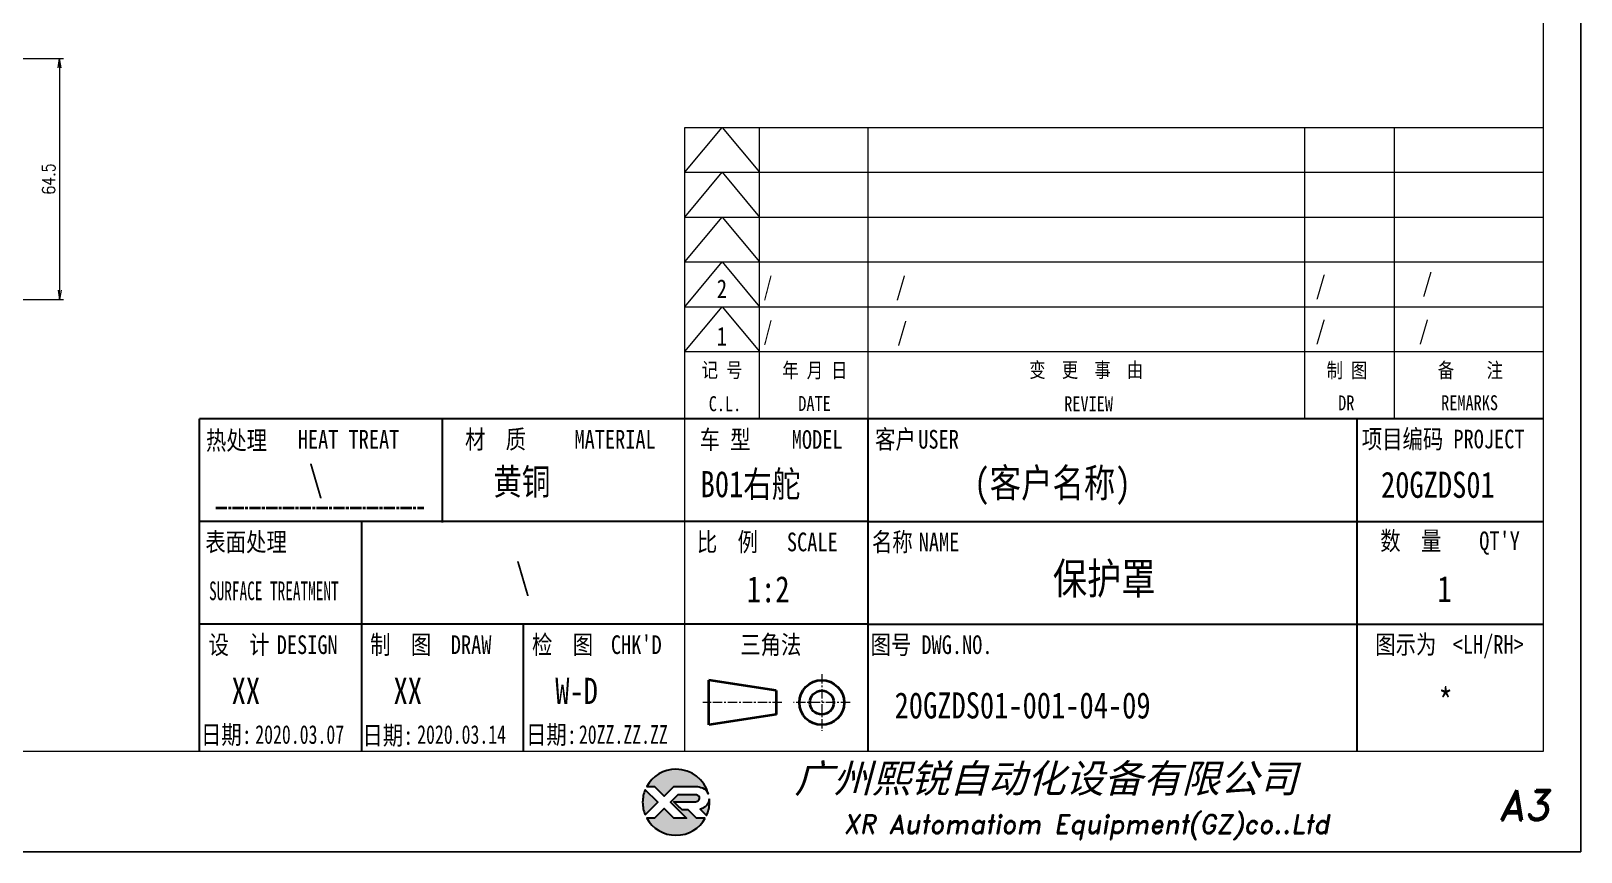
# Model space of a CAD drawing. Header units: millimetres. Extents: x 1333 to 78972, y -42879 to -5704.
# Drawn here: x 77256.1 to 77671.2, y -20114.1 to -19894.3 of the extents above; entities that cross this region are included whole.
import ezdxf
from ezdxf.enums import TextEntityAlignment as Align

# ---------------------------------------------------------------- set-up
doc = ezdxf.new("R2010")
doc.units = ezdxf.units.MM
doc.header["$LTSCALE"] = 0.5
doc.linetypes.add('AM_ISO08W050x2', pattern=[9, 6, -0.75, 1.5, -0.75])
doc.linetypes.add('CENTER', pattern=[2, 1.25, -0.25, 0.25, -0.25])
for name, color, linetype in [('DIM', 3, 'Continuous'), ('layer 1', 7, 'Continuous'), ('图号', 7, 'Continuous'), ('图名', 7, 'Continuous'), ('图框文字', 7, 'Continuous'), ('数量', 7, 'Continuous'), ('材质', 7, 'Continuous'), ('表面处理', 7, 'Continuous'), ('车型', 7, 'Continuous')]:
    doc.layers.add(name, color=color, linetype=linetype)
for name, color, linetype, lineweight in [('中心线', 2, 'AM_ISO08W050x2', 18), ('图框', 7, 'Continuous', 18), ('标注线', 3, 'Continuous', 18), ('热处理', 7, 'Continuous', 20), ('粗点划线', 6, 'AM_ISO08W050x2', 35)]:
    doc.layers.add(name, color=color, linetype=linetype, lineweight=lineweight)
doc.layers.add('打印', color=7, linetype='Continuous', lineweight=15, plot=False)
doc.layers.add('打印-禁用', color=7, linetype='Continuous', lineweight=15, plot=False)
doc.styles.add('DIM', font='romans.shx', dxfattribs={"width": 0.8, "bigfont": 'bigfont.shx'})
doc.styles.add('STYLE1', font='')
doc.styles.add('国标', font='simfang.ttf', dxfattribs={"width": 0.8})
doc.styles.add('标题字', font='romand.shx', dxfattribs={"oblique": 10, "bigfont": 'bigfont.shx'})
doc.styles.get('STYLE1').set_extended_font_data('SimSun')
doc.dimstyles.new('XR 1-1$0', dxfattribs={"dimtxt": 3.5, "dimasz": 2.5, "dimexe": 1, "dimexo": 0.625, "dimgap": 1.2, "dimtad": 1, "dimzin": 9, "dimdsep": 46, "dimtxsty": 'DIM', "dimblk": 'OPEN', "dimcen": 0, "dimclrd": 8, "dimclre": 8, "dimclrt": 2, "dimazin": 2, "dimtfac": 0.5, "dimtmove": 0, "dimatfit": 3, "dimldrblk": 'OPEN', "dimfxl": 1, "dimtolj": 2, "dimlwd": 18, "dimlwe": 18, "dimarcsym": 0})

# ---------------------------------------------------------------- blocks, each defined once
blk = doc.blocks.new('XR')
at = {"true_color": 0xfc8000}
h = blk.add_hatch(color=30, dxfattribs=at)
h.set_gradient(color1=(252, 128, 0), rotation=240, one_color=1, tint=1, name='INVCURVED')
edge = h.paths.add_edge_path()
edge.add_spline(control_points=[(-434.18, -5928.47), (-433.9, -5928.74), (-433.63, -5929.01), (-433.63, -5929.01), (-433.63, -5929.01), (-433.63, -5929.01), (-433.36, -5928.74), (-433.09, -5928.47)], knot_values=[0.5625, 0.5625, 0.5625, 0.5625, 0.625, 0.625, 0.625, 0.625, 0.6875, 0.6875, 0.6875, 0.6875], degree=3, periodic=0)
edge.add_spline(control_points=[(-433.09, -5928.47), (-432.82, -5928.2), (-432.54, -5927.93), (-432.54, -5927.93), (-432.54, -5927.93), (-432.54, -5927.93), (-432.04, -5927.93), (-431.53, -5927.93)], knot_values=[0.4375, 0.4375, 0.4375, 0.4375, 0.5, 0.5, 0.5, 0.5, 0.5625, 0.5625, 0.5625, 0.5625], degree=3, periodic=0)
edge.add_spline(control_points=[(-431.53, -5927.93), (-431.03, -5927.93), (-430.52, -5927.93), (-430.52, -5927.93), (-430.52, -5927.93), (-430, -5927.93), (-429.43, -5927.96), (-429.01, -5928.33)], knot_values=[0.25, 0.25, 0.25, 0.25, 0.3125, 0.3125, 0.3125, 0.3125, 0.4375, 0.4375, 0.4375, 0.4375], degree=3, periodic=0)
edge.add_spline(control_points=[(-429.01, -5928.33), (-428.88, -5928.44), (-428.78, -5928.59), (-428.71, -5928.75)], knot_values=[0.125, 0.125, 0.125, 0.125, 0.25, 0.25, 0.25, 0.25], degree=3, periodic=0)
edge.add_spline(control_points=[(-428.71, -5928.75), (-429.13, -5927.18), (-430.58, -5926.02), (-432.31, -5926.02)], knot_values=[0, 0, 0, 0, 0.125, 0.125, 0.125, 0.125], degree=3, periodic=0)
edge.add_spline(control_points=[(-432.31, -5926.02), (-433.72, -5926.02), (-434.94, -5926.79), (-435.58, -5927.93)], knot_values=[0.875, 0.875, 0.875, 0.875, 1, 1, 1, 1], degree=3, periodic=0)
edge.add_spline(control_points=[(-435.58, -5927.93), (-435.58, -5927.93), (-434.72, -5927.93), (-434.72, -5927.93), (-434.72, -5927.93), (-434.72, -5927.93), (-434.45, -5928.2), (-434.18, -5928.47)], knot_values=[0.6875, 0.6875, 0.6875, 0.6875, 0.8125, 0.8125, 0.8125, 0.8125, 0.875, 0.875, 0.875, 0.875], degree=3, periodic=0)
edge = h.paths.add_edge_path()
edge.add_spline(control_points=[(-434.79, -5929.26), (-435.04, -5929.02), (-435.34, -5928.72), (-435.54, -5928.53)], knot_values=[0.562504, 0.562504, 0.562504, 0.562504, 0.656252, 0.656252, 0.656252, 0.656252], degree=3, periodic=0)
edge.add_spline(control_points=[(-435.54, -5928.53), (-435.67, -5928.4), (-435.76, -5928.31), (-435.76, -5928.31), (-435.76, -5928.31), (-435.94, -5928.74), (-436.03, -5929.21), (-436.03, -5929.71)], knot_values=[0.25, 0.25, 0.25, 0.25, 0.312504, 0.312504, 0.312504, 0.312504, 0.562504, 0.562504, 0.562504, 0.562504], degree=3, periodic=0)
edge.add_spline(control_points=[(-436.03, -5929.71), (-436.03, -5930.2), (-435.94, -5930.67), (-435.76, -5931.1), (-435.76, -5931.1), (-435.4, -5930.75), (-435.05, -5930.4)], knot_values=[0.874998, 0.874998, 0.874998, 0.874998, 1.124998, 1.124998, 1.124998, 1.25, 1.25, 1.25, 1.25], degree=3, periodic=0)
edge.add_spline(control_points=[(-435.05, -5930.4), (-434.7, -5930.05), (-434.34, -5929.71), (-434.34, -5929.71), (-434.34, -5929.71), (-434.34, -5929.71), (-434.34, -5929.71), (-434.34, -5929.71)], knot_values=[0.749878, 0.749878, 0.749878, 0.749878, 0.874875, 0.874875, 0.874875, 0.874875, 0.874998, 0.874998, 0.874998, 0.874998], degree=3, periodic=0)
edge.add_spline(control_points=[(-434.34, -5929.71), (-434.34, -5929.71), (-434.34, -5929.71), (-434.34, -5929.71)], knot_values=[0.749634, 0.749634, 0.749634, 0.749634, 0.749817, 0.749817, 0.749817, 0.749817], degree=3, periodic=0)
edge.add_spline(control_points=[(-434.35, -5929.7), (-434.35, -5929.7), (-434.35, -5929.7), (-434.35, -5929.7)], knot_values=[0.738281, 0.738281, 0.738281, 0.738281, 0.742188, 0.742188, 0.742188, 0.742188], degree=3, periodic=0)
edge.add_spline(control_points=[(-434.35, -5929.7), (-434.36, -5929.69), (-434.37, -5929.68), (-434.38, -5929.67)], knot_values=[0.726563, 0.726563, 0.726563, 0.726563, 0.738281, 0.738281, 0.738281, 0.738281], degree=3, periodic=0)
edge.add_spline(control_points=[(-434.38, -5929.67), (-434.38, -5929.66), (-434.39, -5929.65), (-434.4, -5929.65)], knot_values=[0.718751, 0.718751, 0.718751, 0.718751, 0.726563, 0.726563, 0.726563, 0.726563], degree=3, periodic=0)
edge.add_spline(control_points=[(-434.4, -5929.65), (-434.42, -5929.63), (-434.45, -5929.6), (-434.47, -5929.58)], knot_values=[0.703126, 0.703126, 0.703126, 0.703126, 0.718751, 0.718751, 0.718751, 0.718751], degree=3, periodic=0)
edge.add_spline(control_points=[(-434.47, -5929.58), (-434.5, -5929.55), (-434.53, -5929.52), (-434.56, -5929.49)], knot_values=[0.687501, 0.687501, 0.687501, 0.687501, 0.703126, 0.703126, 0.703126, 0.703126], degree=3, periodic=0)
edge.add_spline(control_points=[(-434.56, -5929.49), (-434.63, -5929.42), (-434.71, -5929.35), (-434.79, -5929.26)], knot_values=[0.656252, 0.656252, 0.656252, 0.656252, 0.687501, 0.687501, 0.687501, 0.687501], degree=3, periodic=0)
at = {"true_color": 0x0348ff}
h = blk.add_hatch(color=160, dxfattribs=at)
h.set_gradient(color1=(3, 72, 255), color2=(0, 41, 153), one_color=1, tint=0.3, name='HEMISPHERICAL')
edge = h.paths.add_edge_path()
edge.add_spline(control_points=[(-432.54, -5929.67), (-432.26, -5929.95), (-431.94, -5930.23), (-431.66, -5930.51), (-431.66, -5930.51), (-431.66, -5930.51), (-431.66, -5930.51), (-431.66, -5930.51)], knot_values=[0.736842, 0.736842, 0.736842, 0.736842, 0.789474, 0.789474, 0.789474, 0.789474, 0.802633, 0.802633, 0.802633, 0.802633], degree=3, periodic=0)
edge.add_spline(control_points=[(-431.66, -5930.51), (-431.65, -5930.51), (-431.65, -5930.52), (-431.65, -5930.52)], knot_values=[0.802633, 0.802633, 0.802633, 0.802633, 0.815791, 0.815791, 0.815791, 0.815791], degree=3, periodic=0)
edge.add_spline(control_points=[(-431.65, -5930.52), (-431.64, -5930.53), (-431.64, -5930.53), (-431.64, -5930.53)], knot_values=[0.815791, 0.815791, 0.815791, 0.815791, 0.82237, 0.82237, 0.82237, 0.82237], degree=3, periodic=0)
edge.add_spline(control_points=[(-431.64, -5930.53), (-431.64, -5930.53), (-431.64, -5930.53), (-431.63, -5930.54)], knot_values=[0.82237, 0.82237, 0.82237, 0.82237, 0.828949, 0.828949, 0.828949, 0.828949], degree=3, periodic=0)
edge.add_spline(control_points=[(-431.63, -5930.54), (-431.63, -5930.54), (-431.63, -5930.54), (-431.63, -5930.54), (-431.63, -5930.54), (-431.63, -5930.54), (-431.59, -5930.54), (-431.52, -5930.54)], knot_values=[0.841901, 0.841901, 0.841901, 0.841901, 0.842105, 0.842105, 0.842105, 0.842105, 0.855264, 0.855264, 0.855264, 0.855264], degree=3, periodic=0)
edge.add_spline(control_points=[(-431.52, -5930.54), (-431.46, -5930.54), (-431.38, -5930.54), (-431.3, -5930.54)], knot_values=[0.855264, 0.855264, 0.855264, 0.855264, 0.868422, 0.868422, 0.868422, 0.868422], degree=3, periodic=0)
edge.add_spline(control_points=[(-431.3, -5930.54), (-431.26, -5930.54), (-431.22, -5930.54), (-431.18, -5930.54)], knot_values=[0.868422, 0.868422, 0.868422, 0.868422, 0.875, 0.875, 0.875, 0.875], degree=3, periodic=0)
edge.add_spline(control_points=[(-431.18, -5930.54), (-431.14, -5930.54), (-431.1, -5930.54), (-431.07, -5930.54)], knot_values=[0.875, 0.875, 0.875, 0.875, 0.881579, 0.881579, 0.881579, 0.881579], degree=3, periodic=0)
edge.add_spline(control_points=[(-431.07, -5930.54), (-431.05, -5930.54), (-431.04, -5930.54), (-431.03, -5930.54)], knot_values=[0.881579, 0.881579, 0.881579, 0.881579, 0.884869, 0.884869, 0.884869, 0.884869], degree=3, periodic=0)
edge.add_spline(control_points=[(-431.03, -5930.54), (-431.02, -5930.54), (-431, -5930.54), (-431, -5930.54)], knot_values=[0.884869, 0.884869, 0.884869, 0.884869, 0.888158, 0.888158, 0.888158, 0.888158], degree=3, periodic=0)
edge.add_spline(control_points=[(-431, -5930.54), (-430.99, -5930.54), (-430.99, -5930.54), (-430.98, -5930.54)], knot_values=[0.888158, 0.888158, 0.888158, 0.888158, 0.889803, 0.889803, 0.889803, 0.889803], degree=3, periodic=0)
edge.add_spline(control_points=[(-430.98, -5930.54), (-430.98, -5930.54), (-430.98, -5930.54), (-430.97, -5930.54)], knot_values=[0.889803, 0.889803, 0.889803, 0.889803, 0.891447, 0.891447, 0.891447, 0.891447], degree=3, periodic=0)
edge.add_spline(control_points=[(-430.97, -5930.54), (-430.97, -5930.54), (-430.97, -5930.54), (-430.97, -5930.54)], knot_values=[0.891447, 0.891447, 0.891447, 0.891447, 0.89227, 0.89227, 0.89227, 0.89227], degree=3, periodic=0)
edge.add_spline(control_points=[(-430.97, -5930.54), (-430.97, -5930.54), (-430.97, -5930.54), (-430.97, -5930.54)], knot_values=[0.89227, 0.89227, 0.89227, 0.89227, 0.893092, 0.893092, 0.893092, 0.893092], degree=3, periodic=0)
edge.add_spline(control_points=[(-430.97, -5930.54), (-430.97, -5930.54), (-430.97, -5930.54), (-430.97, -5930.54)], knot_values=[0.893092, 0.893092, 0.893092, 0.893092, 0.893503, 0.893503, 0.893503, 0.893503], degree=3, periodic=0)
edge.add_spline(control_points=[(-430.97, -5930.54), (-430.97, -5930.54), (-430.97, -5930.54), (-430.97, -5930.54)], knot_values=[0.893503, 0.893503, 0.893503, 0.893503, 0.893914, 0.893914, 0.893914, 0.893914], degree=3, periodic=0)
edge.add_spline(control_points=[(-430.97, -5930.54), (-430.97, -5930.54), (-430.97, -5930.54), (-430.97, -5930.54)], knot_values=[0.893914, 0.893914, 0.893914, 0.893914, 0.89412, 0.89412, 0.89412, 0.89412], degree=3, periodic=0)
edge.add_spline(control_points=[(-430.97, -5930.54), (-430.97, -5930.54), (-430.97, -5930.54), (-430.97, -5930.54)], knot_values=[0.89412, 0.89412, 0.89412, 0.89412, 0.894326, 0.894326, 0.894326, 0.894326], degree=3, periodic=0)
edge.add_spline(control_points=[(-430.97, -5930.54), (-430.97, -5930.54), (-430.97, -5930.54), (-430.97, -5930.54)], knot_values=[0.894428, 0.894428, 0.894428, 0.894428, 0.894531, 0.894531, 0.894531, 0.894531], degree=3, periodic=0)
edge.add_spline(control_points=[(-430.97, -5930.54), (-430.97, -5930.54), (-430.97, -5930.54), (-430.97, -5930.54)], knot_values=[0.894531, 0.894531, 0.894531, 0.894531, 0.894583, 0.894583, 0.894583, 0.894583], degree=3, periodic=0)
edge.add_spline(control_points=[(-430.97, -5930.54), (-430.97, -5930.54), (-430.97, -5930.54), (-430.97, -5930.54), (-430.97, -5930.54), (-430.97, -5930.54), (-430.73, -5930.78), (-430.49, -5931.01)], knot_values=[0.894685, 0.894685, 0.894685, 0.894685, 0.894737, 0.894737, 0.894737, 0.894737, 0.921052, 0.921052, 0.921052, 0.921052], degree=3, periodic=0)
edge.add_spline(control_points=[(-430.49, -5931.01), (-430.26, -5931.24), (-430.02, -5931.48), (-430.02, -5931.48)], knot_values=[0.921052, 0.921052, 0.921052, 0.921052, 0.947368, 0.947368, 0.947368, 0.947368], degree=3, periodic=0)
edge.add_spline(control_points=[(-430.02, -5931.48), (-430.02, -5931.48), (-430.02, -5931.48), (-430.02, -5931.48)], knot_values=[0.947522, 0.947522, 0.947522, 0.947522, 0.947573, 0.947573, 0.947573, 0.947573], degree=3, periodic=0)
edge.add_spline(control_points=[(-430.02, -5931.48), (-430.02, -5931.48), (-430.02, -5931.48), (-430.02, -5931.48)], knot_values=[0.947573, 0.947573, 0.947573, 0.947573, 0.947676, 0.947676, 0.947676, 0.947676], degree=3, periodic=0)
edge.add_spline(control_points=[(-430.02, -5931.48), (-430.02, -5931.48), (-430.02, -5931.48), (-430.02, -5931.48)], knot_values=[0.947676, 0.947676, 0.947676, 0.947676, 0.947779, 0.947779, 0.947779, 0.947779], degree=3, periodic=0)
edge.add_spline(control_points=[(-430.02, -5931.48), (-430.02, -5931.48), (-430.02, -5931.48), (-430.02, -5931.48)], knot_values=[0.947779, 0.947779, 0.947779, 0.947779, 0.947984, 0.947984, 0.947984, 0.947984], degree=3, periodic=0)
edge.add_spline(control_points=[(-430.02, -5931.48), (-430.02, -5931.48), (-430.02, -5931.48), (-430.02, -5931.48)], knot_values=[0.947984, 0.947984, 0.947984, 0.947984, 0.94819, 0.94819, 0.94819, 0.94819], degree=3, periodic=0)
edge.add_spline(control_points=[(-430.02, -5931.48), (-430.02, -5931.48), (-430.02, -5931.48), (-430.02, -5931.48)], knot_values=[0.94819, 0.94819, 0.94819, 0.94819, 0.948601, 0.948601, 0.948601, 0.948601], degree=3, periodic=0)
edge.add_spline(control_points=[(-430.02, -5931.48), (-430.02, -5931.48), (-430.02, -5931.48), (-430.02, -5931.48)], knot_values=[0.948601, 0.948601, 0.948601, 0.948601, 0.949012, 0.949012, 0.949012, 0.949012], degree=3, periodic=0)
edge.add_spline(control_points=[(-430.02, -5931.48), (-430.02, -5931.48), (-430.01, -5931.48), (-430.01, -5931.48)], knot_values=[0.949012, 0.949012, 0.949012, 0.949012, 0.949834, 0.949834, 0.949834, 0.949834], degree=3, periodic=0)
edge.add_spline(control_points=[(-430.01, -5931.48), (-430.01, -5931.48), (-430.01, -5931.48), (-430.01, -5931.48)], knot_values=[0.949834, 0.949834, 0.949834, 0.949834, 0.950657, 0.950657, 0.950657, 0.950657], degree=3, periodic=0)
edge.add_spline(control_points=[(-430.01, -5931.48), (-430.01, -5931.48), (-430, -5931.48), (-430, -5931.48)], knot_values=[0.950657, 0.950657, 0.950657, 0.950657, 0.952301, 0.952301, 0.952301, 0.952301], degree=3, periodic=0)
edge.add_spline(control_points=[(-430, -5931.48), (-429.99, -5931.48), (-429.98, -5931.48), (-429.98, -5931.48)], knot_values=[0.952301, 0.952301, 0.952301, 0.952301, 0.953946, 0.953946, 0.953946, 0.953946], degree=3, periodic=0)
edge.add_spline(control_points=[(-429.98, -5931.48), (-429.96, -5931.48), (-429.95, -5931.48), (-429.93, -5931.48)], knot_values=[0.953946, 0.953946, 0.953946, 0.953946, 0.957236, 0.957236, 0.957236, 0.957236], degree=3, periodic=0)
edge.add_spline(control_points=[(-429.93, -5931.48), (-429.91, -5931.48), (-429.89, -5931.48), (-429.87, -5931.48)], knot_values=[0.957236, 0.957236, 0.957236, 0.957236, 0.960525, 0.960525, 0.960525, 0.960525], degree=3, periodic=0)
edge.add_spline(control_points=[(-429.87, -5931.48), (-429.82, -5931.48), (-429.77, -5931.48), (-429.71, -5931.48)], knot_values=[0.960525, 0.960525, 0.960525, 0.960525, 0.967104, 0.967104, 0.967104, 0.967104], degree=3, periodic=0)
edge.add_spline(control_points=[(-429.71, -5931.48), (-429.65, -5931.48), (-429.59, -5931.48), (-429.53, -5931.48)], knot_values=[0.967104, 0.967104, 0.967104, 0.967104, 0.973683, 0.973683, 0.973683, 0.973683], degree=3, periodic=0)
edge.add_spline(control_points=[(-429.53, -5931.48), (-429.41, -5931.48), (-429.29, -5931.48), (-429.19, -5931.48)], knot_values=[0.973683, 0.973683, 0.973683, 0.973683, 0.98684, 0.98684, 0.98684, 0.98684], degree=3, periodic=0)
edge.add_spline(control_points=[(-429.19, -5931.48), (-429.1, -5931.48), (-429.04, -5931.48), (-429.04, -5931.48), (-429.67, -5932.62), (-430.9, -5933.39), (-432.31, -5933.39)], knot_values=[0.98684, 0.98684, 0.98684, 0.98684, 1, 1, 1, 1.052632, 1.052632, 1.052632, 1.052632], degree=3, periodic=0)
edge.add_spline(control_points=[(-432.31, -5933.39), (-433.72, -5933.39), (-434.94, -5932.62), (-435.58, -5931.48), (-435.58, -5931.48), (-435.58, -5931.48), (-435.36, -5931.48), (-435.15, -5931.48)], knot_values=[0.052632, 0.052632, 0.052632, 0.052632, 0.105263, 0.105263, 0.105263, 0.105263, 0.131579, 0.131579, 0.131579, 0.131579], degree=3, periodic=0)
edge.add_spline(control_points=[(-435.15, -5931.48), (-434.93, -5931.48), (-434.72, -5931.48), (-434.72, -5931.48), (-434.72, -5931.48), (-434.72, -5931.48), (-434.45, -5931.21), (-434.18, -5930.94)], knot_values=[0.131579, 0.131579, 0.131579, 0.131579, 0.157895, 0.157895, 0.157895, 0.157895, 0.184211, 0.184211, 0.184211, 0.184211], degree=3, periodic=0)
edge.add_spline(control_points=[(-434.18, -5930.94), (-433.9, -5930.67), (-433.63, -5930.4), (-433.63, -5930.4), (-433.63, -5930.4), (-433.63, -5930.4), (-433.36, -5930.67), (-433.09, -5930.94)], knot_values=[0.184211, 0.184211, 0.184211, 0.184211, 0.210526, 0.210526, 0.210526, 0.210526, 0.236842, 0.236842, 0.236842, 0.236842], degree=3, periodic=0)
edge.add_spline(control_points=[(-433.09, -5930.94), (-432.82, -5931.21), (-432.54, -5931.48), (-432.54, -5931.48), (-432.54, -5931.48), (-432.54, -5931.48), (-432.19, -5931.48), (-431.83, -5931.48)], knot_values=[0.236842, 0.236842, 0.236842, 0.236842, 0.263158, 0.263158, 0.263158, 0.263158, 0.289474, 0.289474, 0.289474, 0.289474], degree=3, periodic=0)
edge.add_spline(control_points=[(-431.83, -5931.48), (-431.48, -5931.48), (-431.12, -5931.48), (-431.12, -5931.48), (-431.12, -5931.48), (-431.12, -5931.48), (-431.57, -5931.03), (-432.02, -5930.59)], knot_values=[0.289474, 0.289474, 0.289474, 0.289474, 0.315789, 0.315789, 0.315789, 0.315789, 0.342105, 0.342105, 0.342105, 0.342105], degree=3, periodic=0)
edge.add_spline(control_points=[(-432.02, -5930.59), (-432.47, -5930.15), (-432.92, -5929.71), (-432.92, -5929.71), (-432.92, -5929.71), (-432.92, -5929.71), (-432.71, -5929.5), (-432.5, -5929.29)], knot_values=[0.342105, 0.342105, 0.342105, 0.342105, 0.368421, 0.368421, 0.368421, 0.368421, 0.394737, 0.394737, 0.394737, 0.394737], degree=3, periodic=0)
edge.add_spline(control_points=[(-432.5, -5929.29), (-432.3, -5929.09), (-432.09, -5928.88), (-432.09, -5928.88)], knot_values=[0.394737, 0.394737, 0.394737, 0.394737, 0.421053, 0.421053, 0.421053, 0.421053], degree=3, periodic=0)
edge.add_spline(control_points=[(-432.09, -5928.88), (-432.09, -5928.88), (-432.06, -5928.86), (-432.06, -5928.86)], knot_values=[0.421053, 0.421053, 0.421053, 0.421053, 0.473684, 0.473684, 0.473684, 0.473684], degree=3, periodic=0)
edge.add_spline(control_points=[(-432.06, -5928.86), (-432.06, -5928.86), (-432.06, -5928.86), (-432.06, -5928.86), (-432.06, -5928.86), (-432.06, -5928.86), (-430.4, -5928.86), (-430.26, -5928.86)], knot_values=[0.473684, 0.473684, 0.473684, 0.473684, 0.473684, 0.473684, 0.473684, 0.473684, 0.526316, 0.526316, 0.526316, 0.526316], degree=3, periodic=0)
edge.add_spline(control_points=[(-430.26, -5928.86), (-429.54, -5928.86), (-429.62, -5929.4), (-429.83, -5929.55)], knot_values=[0.526316, 0.526316, 0.526316, 0.526316, 0.578947, 0.578947, 0.578947, 0.578947], degree=3, periodic=0)
edge.add_spline(control_points=[(-429.83, -5929.55), (-429.94, -5929.62), (-430.08, -5929.65), (-430.26, -5929.65), (-430.26, -5929.65), (-430.26, -5929.65), (-430.48, -5929.65), (-430.71, -5929.66)], knot_values=[0.578947, 0.578947, 0.578947, 0.578947, 0.631579, 0.631579, 0.631579, 0.631579, 0.657895, 0.657895, 0.657895, 0.657895], degree=3, periodic=0)
edge.add_spline(control_points=[(-430.71, -5929.66), (-430.93, -5929.66), (-431.15, -5929.67), (-431.15, -5929.67), (-431.15, -5929.67), (-431.15, -5929.67), (-432.54, -5929.67), (-432.54, -5929.67)], knot_values=[0.657895, 0.657895, 0.657895, 0.657895, 0.684211, 0.684211, 0.684211, 0.684211, 0.736842, 0.736842, 0.736842, 0.736842], degree=3, periodic=0)
edge = h.paths.add_edge_path()
edge.add_spline(control_points=[(-428.6, -5929.32), (-428.61, -5929.67), (-428.76, -5930), (-429.06, -5930.22)], knot_values=[0.8, 0.8, 0.8, 0.8, 1, 1, 1, 1], degree=3, periodic=0)
edge.add_spline(control_points=[(-429.06, -5930.22), (-429.22, -5930.34), (-429.41, -5930.43), (-429.61, -5930.48)], knot_values=[0.6, 0.6, 0.6, 0.6, 0.8, 0.8, 0.8, 0.8], degree=3, periodic=0)
edge.add_spline(control_points=[(-429.61, -5930.48), (-429.61, -5930.48), (-428.9, -5931.19), (-428.9, -5931.19), (-428.9, -5931.19), (-428.69, -5930.73), (-428.58, -5930.23), (-428.58, -5929.71)], knot_values=[0.2, 0.2, 0.2, 0.2, 0.4, 0.4, 0.4, 0.4, 0.6, 0.6, 0.6, 0.6], degree=3, periodic=0)
edge.add_spline(control_points=[(-428.58, -5929.71), (-428.58, -5929.58), (-428.59, -5929.45), (-428.6, -5929.32)], knot_values=[0, 0, 0, 0, 0.2, 0.2, 0.2, 0.2], degree=3, periodic=0)
at = {"layer": 'layer 1', "color": 30}
for points, knots in [([(-432.31, -5926.02), (-430.58, -5926.02), (-429.13, -5927.18), (-428.71, -5928.75), (-428.71, -5928.75), (-428.78, -5928.59), (-428.88, -5928.44), (-429.01, -5928.33), (-429.01, -5928.33), (-429.43, -5927.96), (-430, -5927.93), (-430.52, -5927.93), (-430.52, -5927.93), (-430.52, -5927.93), (-432.54, -5927.93), (-432.54, -5927.93), (-432.54, -5927.93), (-432.54, -5927.93), (-433.63, -5929.01), (-433.63, -5929.01), (-433.63, -5929.01), (-433.63, -5929.01), (-434.72, -5927.93), (-434.72, -5927.93), (-434.72, -5927.93), (-434.72, -5927.93), (-435.58, -5927.93), (-435.58, -5927.93), (-435.58, -5927.93), (-434.94, -5926.79), (-433.72, -5926.02), (-432.31, -5926.02)], [0, 0, 0, 0, 0.125, 0.125, 0.125, 0.125, 0.25, 0.25, 0.25, 0.25, 0.375, 0.375, 0.375, 0.375, 0.5, 0.5, 0.5, 0.5, 0.625, 0.625, 0.625, 0.625, 0.75, 0.75, 0.75, 0.75, 0.875, 0.875, 0.875, 0.875, 1, 1, 1, 1]), ([(-435.76, -5931.1), (-435.94, -5930.67), (-436.03, -5930.2), (-436.03, -5929.71), (-436.03, -5929.71), (-436.03, -5929.21), (-435.94, -5928.74), (-435.76, -5928.31), (-435.76, -5928.31), (-435.76, -5928.31), (-434.34, -5929.71), (-434.34, -5929.71), (-434.34, -5929.71), (-434.34, -5929.71), (-435.76, -5931.1), (-435.76, -5931.1)], [0, 0, 0, 0, 0.25, 0.25, 0.25, 0.25, 0.5, 0.5, 0.5, 0.5, 0.75, 0.75, 0.75, 0.75, 1, 1, 1, 1])]:
    blk.add_open_spline(points, degree=3, knots=knots, dxfattribs=at)
at = {"layer": 'layer 1', "color": 154}
for points, knots in [([(-429.04, -5931.48), (-429.67, -5932.62), (-430.9, -5933.39), (-432.31, -5933.39), (-432.31, -5933.39), (-433.72, -5933.39), (-434.94, -5932.62), (-435.58, -5931.48), (-435.58, -5931.48), (-435.58, -5931.48), (-434.72, -5931.48), (-434.72, -5931.48), (-434.72, -5931.48), (-434.72, -5931.48), (-433.63, -5930.4), (-433.63, -5930.4), (-433.63, -5930.4), (-433.63, -5930.4), (-432.54, -5931.48), (-432.54, -5931.48), (-432.54, -5931.48), (-432.54, -5931.48), (-431.12, -5931.48), (-431.12, -5931.48), (-431.12, -5931.48), (-431.12, -5931.48), (-432.92, -5929.71), (-432.92, -5929.71), (-432.92, -5929.71), (-432.92, -5929.71), (-432.09, -5928.88), (-432.09, -5928.88), (-432.09, -5928.88), (-432.09, -5928.88), (-432.06, -5928.86), (-432.06, -5928.86), (-432.06, -5928.86), (-432.06, -5928.86), (-430.4, -5928.86), (-430.26, -5928.86), (-430.26, -5928.86), (-429.54, -5928.86), (-429.62, -5929.4), (-429.83, -5929.55), (-429.83, -5929.55), (-429.94, -5929.62), (-430.08, -5929.65), (-430.26, -5929.65), (-430.26, -5929.65), (-430.26, -5929.65), (-431.15, -5929.67), (-431.15, -5929.67), (-431.15, -5929.67), (-431.15, -5929.67), (-432.54, -5929.67), (-432.54, -5929.67), (-432.54, -5929.67), (-432.26, -5929.95), (-431.94, -5930.23), (-431.66, -5930.51), (-431.66, -5930.51), (-431.66, -5930.51), (-431.63, -5930.54), (-431.63, -5930.54), (-431.63, -5930.54), (-431.63, -5930.54), (-430.97, -5930.54), (-430.97, -5930.54), (-430.97, -5930.54), (-430.97, -5930.54), (-430.02, -5931.48), (-430.02, -5931.48), (-430.02, -5931.48), (-430.02, -5931.48), (-429.04, -5931.48), (-429.04, -5931.48)], [0, 0, 0, 0, 0.052632, 0.052632, 0.052632, 0.052632, 0.105263, 0.105263, 0.105263, 0.105263, 0.157895, 0.157895, 0.157895, 0.157895, 0.210526, 0.210526, 0.210526, 0.210526, 0.263158, 0.263158, 0.263158, 0.263158, 0.315789, 0.315789, 0.315789, 0.315789, 0.368421, 0.368421, 0.368421, 0.368421, 0.421053, 0.421053, 0.421053, 0.421053, 0.473684, 0.473684, 0.473684, 0.473684, 0.526316, 0.526316, 0.526316, 0.526316, 0.578947, 0.578947, 0.578947, 0.578947, 0.631579, 0.631579, 0.631579, 0.631579, 0.684211, 0.684211, 0.684211, 0.684211, 0.736842, 0.736842, 0.736842, 0.736842, 0.789474, 0.789474, 0.789474, 0.789474, 0.842105, 0.842105, 0.842105, 0.842105, 0.894737, 0.894737, 0.894737, 0.894737, 0.947368, 0.947368, 0.947368, 0.947368, 1, 1, 1, 1]), ([(-428.6, -5929.32), (-428.59, -5929.45), (-428.58, -5929.58), (-428.58, -5929.71), (-428.58, -5929.71), (-428.58, -5930.23), (-428.69, -5930.73), (-428.9, -5931.19), (-428.9, -5931.19), (-428.9, -5931.19), (-429.61, -5930.48), (-429.61, -5930.48), (-429.61, -5930.48), (-429.41, -5930.43), (-429.22, -5930.34), (-429.06, -5930.22), (-429.06, -5930.22), (-428.76, -5930), (-428.61, -5929.67), (-428.6, -5929.32)], [0, 0, 0, 0, 0.2, 0.2, 0.2, 0.2, 0.4, 0.4, 0.4, 0.4, 0.6, 0.6, 0.6, 0.6, 0.8, 0.8, 0.8, 0.8, 1, 1, 1, 1])]:
    blk.add_open_spline(points, degree=3, knots=knots, dxfattribs=at)
blk = doc.blocks.new('GZDEH零件A3图框V01版')
at = {"layer": '中心线', "color": 1, "linetype": 'CENTER', "lineweight": 5, "ltscale": 2}
for p, q in [((3175.82, -1822.66), (3175.82, -1830.26)), ((3170.49, -1826.46), (3159.89, -1826.46)), ((3179.62, -1826.46), (3172.02, -1826.46))]:
    blk.add_line(p, q, dxfattribs=at)
at = {"layer": '图框', "linetype": 'Continuous'}
for p, q in [((3272.49, -1832.96), (3272.49, -1554.46)), ((3157.49, -1749.46), (3272.49, -1749.46)), ((3157.49, -1832.96), (3157.49, -1749.46)), ((2882.49, -1832.96), (3272.49, -1832.96))]:
    blk.add_line(p, q, dxfattribs=at)
at = {"layer": '图框', "color": 9}
for p, q in [((3157.49, -1755.46), (3162.49, -1749.46)), ((3162.49, -1749.46), (3167.49, -1755.46)), ((3167.49, -1788.46), (3167.49, -1749.46)), ((3240.49, -1788.46), (3240.49, -1749.46)), ((3252.49, -1749.46), (3252.49, -1788.46)), ((3157.49, -1755.46), (3272.49, -1755.46)), ((3157.49, -1761.46), (3162.49, -1755.46)), ((3162.49, -1755.46), (3167.49, -1761.46)), ((3157.49, -1761.46), (3272.49, -1761.46)), ((3157.49, -1767.46), (3162.49, -1761.46)), ((3162.49, -1761.46), (3167.49, -1767.46)), ((3157.49, -1767.46), (3272.49, -1767.46)), ((3157.49, -1773.46), (3162.49, -1767.46)), ((3162.49, -1767.46), (3167.49, -1773.46)), ((3157.49, -1773.46), (3272.49, -1773.46)), ((3157.49, -1779.46), (3162.49, -1773.46)), ((3162.49, -1773.46), (3167.49, -1779.46)), ((3157.49, -1779.46), (3272.49, -1779.46))]:
    blk.add_line(p, q, dxfattribs=at)
at = {"layer": '图框', "color": 9, "linetype": 'Continuous'}
blk.add_line((3181.99, -1749.46), (3181.99, -1832.96), dxfattribs=at)
at = {"layer": '图框', "color": 2, "linetype": 'ByBlock', "lineweight": 35}
for p, q in [((3169.69, -1824.86), (3160.69, -1823.46)), ((3160.69, -1829.46), (3160.69, -1823.46)), ((3169.69, -1824.86), (3169.69, -1828.06)), ((3169.69, -1828.06), (3160.69, -1829.46))]:
    blk.add_line(p, q, dxfattribs=at)
for radius in [3, 1.6]:
    blk.add_circle((3175.82, -1826.46), radius, dxfattribs=at)
at = {"layer": '图框文字', "color": 7}
blk.add_line((3272.49, -1788.46), (3092.49, -1788.46), dxfattribs=at)
at = {"layer": '图框文字', "color": 9}
for p, q in [((3272.49, -1788.46), (3092.49, -1788.46)), ((3124.99, -1788.46), (3124.99, -1802.35)), ((3181.99, -1788.46), (3181.99, -1832.96)), ((3247.49, -1788.46), (3247.49, -1832.96)), ((3181.99, -1802.21), (3092.49, -1802.21)), ((3114.17, -1802.21), (3114.17, -1815.96)), ((3181.99, -1802.21), (3272.49, -1802.21)), ((3181.99, -1815.96), (3092.49, -1815.96)), ((3114.17, -1815.96), (3114.17, -1832.96)), ((3114.17, -1815.96), (3114.17, -1832.96)), ((3135.83, -1815.96), (3135.83, -1832.96)), ((3135.83, -1815.96), (3135.83, -1832.96)), ((3181.99, -1815.96), (3272.49, -1815.96))]:
    blk.add_line(p, q, dxfattribs=at)
at = {"layer": '图框文字', "color": 9, "linetype": 'Continuous'}
blk.add_line((3092.49, -1832.96), (3092.49, -1788.46), dxfattribs=at)
at = {"layer": '打印-禁用', "linetype": 'Continuous'}
for p, q in [((3277.49, -1846.46), (3277.49, -1549.46)), ((2857.49, -1846.46), (3277.49, -1846.46))]:
    blk.add_line(p, q, dxfattribs=at)
at = {"layer": 'DIM', "xscale": 1.199999999999818, "yscale": 1.200000000000045, "zscale": 1.2}
blk.add_blockref('XR', (3675.07, 5275.84), dxfattribs=at)
at = {"layer": '图框', "color": 9, "style": '国标', "width": 0.8}
for s, p in [('记 号', (3162.47, -1782.94)), ('年 月 日', (3174.9, -1782.98)), ('变  更  事  由', (3211.24, -1782.93)), ('C.L.', (3162.86, -1787.45)), ('DATE', (3174.85, -1787.42)), ('REVIEW', (3211.55, -1787.45))]:
    blk.add_text(s, height=2, dxfattribs=at).set_placement(p, align=Align.CENTER)
for s, p in [('制 图', (3246.15, -1781.95)), ('备    注', (3262.68, -1781.92)), ('DR', (3246.06, -1786.34)), ('REMARKS', (3262.57, -1786.32))]:
    blk.add_text(s, height=2, dxfattribs=at).set_placement(p, align=Align.MIDDLE)
at = {"layer": '图框文字', "color": 9, "style": '国标'}
for s, width, p in [('热处理', 0.8, (3093.35, -1792.61)), ('材  质', 0.8, (3128.04, -1792.46)), ('项目编码 PROJECT', 0.8, (3248.13, -1792.43)), ('表面处理', 0.8, (3093.27, -1806.21)), ('比  例\u3000', 0.8, (3159.1, -1806.21)), ('SCALE', 0.8, (3171.15, -1806.21)), ('名称\u3000', 0.8, (3182.54, -1806.21)), ('NAME', 0.8, (3188.8, -1806.21)), ('数  量', 0.8, (3250.61, -1806.05)), ("QT'Y ", 0.8, (3263.86, -1806.05)), ('SURFACE TREATMENT', 0.6, (3093.77, -1812.75)), (' DESIGN', 0.8, (3101.47, -1819.96)), (' DRAW', 0.8, (3124.78, -1819.96)), ("CHK'D", 0.8, (3147.58, -1819.96)), ('三角法', 0.8, (3164.9, -1819.96)), ('图号', 0.8, (3182.36, -1819.96)), ('DWG.NO.', 0.8, (3189.16, -1819.96)), ('图示为', 0.8, (3249.94, -1819.93)), ('<LH/RH>', 0.8, (3260.31, -1819.93))]:
    blk.add_text(s, height=2.5, dxfattribs=dict(at, width=width)).set_placement(p)
at = {"layer": '图框文字', "color": 9, "style": '国标', "width": 0.8}
for s, p in [('HEAT TREAT', (3112.45, -1792.46)), ('MATERIAL', (3148.14, -1792.46)), ('客户', (3185.68, -1792.46)), ('USER', (3191.46, -1792.46)), ('设  计', (3097.79, -1819.96)), ('制  图', (3119.43, -1819.96)), ('检  图', (3141.11, -1819.96)), ('日期:', (3096.09, -1832)), ('日期:', (3117.71, -1832.1)), ('日期:', (3139.62, -1832))]:
    blk.add_text(s, height=2.5, dxfattribs=at).set_placement(p, align=Align.CENTER)
for s, p in [('车 型', (3162.87, -1791.2)), ('MODEL', (3175.2, -1791.24))]:
    blk.add_text(s, height=2.5, dxfattribs=at).set_placement(p, align=Align.MIDDLE)
at = {"layer": '图框文字', "color": 7, "lineweight": -3, "style": 'STYLE1', "oblique": 15}
blk.add_text('广州熙锐自动化设备有限公司 ', height=3.8, dxfattribs=at).set_placement((3172.16, -1838.51))
at = {"layer": '图框文字', "color": 7, "style": '标题字', "oblique": 10}
for s, height, p in [('A3', 4, (3269.91, -1840.2)), ('XR Automatiom Equipment(GZ)co..Ltd', 2.5, (3211.26, -1842.9))]:
    blk.add_text(s, height=height, dxfattribs=at).set_placement(p, align=Align.MIDDLE)
blk = doc.blocks.new('DEH A3')
at = {"layer": '图框'}
blk.add_blockref('GZDEH零件A3图框V01版', (-2857.49, 1846.46), dxfattribs=at)
blk = doc.blocks.new('_Open')
at = {"color": 0, "linetype": 'ByBlock', "lineweight": -2}
for p, q in [((-1, 0.17), (0, 0)), ((-1, -0.17), (0, 0)), ((0, 0), (-1, 0))]:
    blk.add_line(p, q, dxfattribs=at)
blk = doc.blocks.new('*D1002')
at = {"layer": 'Defpoints', "color": 0}
for p in [(77244.1, -19901.65), (77248.1, -19966.15), (77263.76, -19966.15)]:
    blk.add_point(p, dxfattribs=at)
at = {"layer": '标注线', "color": 8, "lineweight": 18}
for p, q in [((77244.73, -19901.65), (77264.76, -19901.65)), ((77263.76, -19904.15), (77263.76, -19963.65)), ((77248.73, -19966.15), (77264.76, -19966.15))]:
    blk.add_line(p, q, dxfattribs=at)
at = {"layer": '标注线', "color": 8, "lineweight": 18, "xscale": 2.5, "yscale": 2.5, "zscale": 2.5}
for p, rotation in [((77263.76, -19901.65), 90), ((77263.76, -19966.15), 270)]:
    blk.add_blockref('_Open', p, dxfattribs=dict(at, rotation=rotation))
at = {"layer": '标注线', "color": 2, "insert": (77260.81, -19933.9), "char_height": 3.5, "attachment_point": 5, "rotation": 90, "style": 'DIM'}
blk.add_mtext('\\A2;64.5', dxfattribs=at)

msp = doc.modelspace()

# ---------------------------------------------------------------- linework, layer by layer
at = {"layer": '打印'}
msp.add_lwpolyline([(76831.231, -19520.067), (77671.231, -19520.067), (77671.231, -20114.067), (76831.231, -20114.067)], close=True, dxfattribs=at)
at = {"layer": '粗点划线', "linetype": 'AM_ISO08W050x2'}
msp.add_line((77305.58, -20021.924), (77361.303, -20021.924), dxfattribs=at)

# ---------------------------------------------------------------- block references
at = {"layer": '图框', "xscale": 2, "yscale": 2, "zscale": 2}
msp.add_blockref('DEH A3', (76831.231, -20114.067), dxfattribs=at)

# ---------------------------------------------------------------- texts
at = {"layer": '图号', "color": 3, "style": '国标', "width": 0.8}
msp.add_text('20GZDS01-001-04-09', height=7, dxfattribs=at).set_placement((77487.39, -20078.32))
at = {"layer": '图名', "color": 3, "style": '国标', "width": 0.8}
msp.add_text('保护罩', height=8.4, dxfattribs=at).set_placement((77543.535, -20045.04), align=Align.CENTER)
at = {"layer": '图框文字', "color": 3, "style": '国标'}
for s, height, width, p in [('/', 5, 0.8, (77600.132, -19964.925)), ('/', 5, 0.8, (77628.722, -19964.184)), ('2', 5, 0.8, (77439.786, -19965.755)), ('/', 5, 0.705904, (77452.251, -19965.123)), ('/', 5, 0.8, (77487.722, -19965.123)), ('/', 5, 0.705904, (77452.251, -19977.123)), ('/', 5, 0.8, (77488.066, -19977.292)), ('/', 5, 0.8, (77600.132, -19976.925)), ('/', 5, 0.8, (77627.794, -19976.904)), ('1', 5, 0.8, (77439.765, -19978.475)), ('    (客户名称)', 7.7, 0.8, (77491.921, -20019.105)), ('20GZDS01', 7, 0.8, (77617.665, -20019.247)), ('1:2', 7, 0.8, (77447.832, -20047.201)), ('XX', 7, 0.8, (77309.827, -20074.434)), ('XX', 7, 0.8, (77353.187, -20074.434)), ('W-D', 7, 0.8, (77396.507, -20074.434)), ('2020.03.07', 5, 0.7, (77316.157, -20085.107)), ('2020.03.14', 5, 0.7, (77359.517, -20085.107)), ('20ZZ.ZZ.ZZ', 5, 0.7, (77402.837, -20085.107))]:
    msp.add_text(s, height=height, dxfattribs=dict(at, width=width)).set_placement(p)
at = {"layer": '图框文字', "color": 3, "style": '国标', "width": 0.8}
msp.add_text('*', height=7, dxfattribs=at).set_placement((77634.974, -20077.234), align=Align.CENTER)
at = {"layer": '数量', "color": 3, "style": '国标', "width": 0.8}
msp.add_text('1', height=7, dxfattribs=at).set_placement((77634.667, -20047.17), align=Align.CENTER)
at = {"layer": '材质', "color": 3, "style": '国标', "width": 0.8}
msp.add_text('黄铜', height=7, dxfattribs=at).set_placement((77387.547, -20018.427), align=Align.CENTER)
at = {"layer": '热处理', "color": 3, "style": '国标', "width": 0.8}
msp.add_text('\\', height=7, dxfattribs=at).set_placement((77332.39, -20017.674), align=Align.CENTER)
at = {"layer": '表面处理', "color": 3, "style": '国标', "width": 0.8}
msp.add_text('\\', height=7, dxfattribs=at).set_placement((77387.831, -20043.781), align=Align.CENTER)
at = {"layer": '车型', "color": 3, "style": '国标', "width": 0.8}
msp.add_text('B01右舵', height=7, dxfattribs=at).set_placement((77435.441, -20019.075))

# ---------------------------------------------------------------- dimensions: what is measured, and where the dimension line sits
at = {"layer": '标注线', "color": 7}
dim = msp.add_linear_dim(base=(77263.761, -19966.15), p1=(77244.1, -19901.65), p2=(77248.1, -19966.15), angle=90, dimstyle='XR 1-1$0', dxfattribs=at)
dim.commit()
dim.dimension.update_dxf_attribs({"geometry": '*D1002', "text_midpoint": (77260.811, -19933.9)})

doc.saveas('drawing.dxf')
